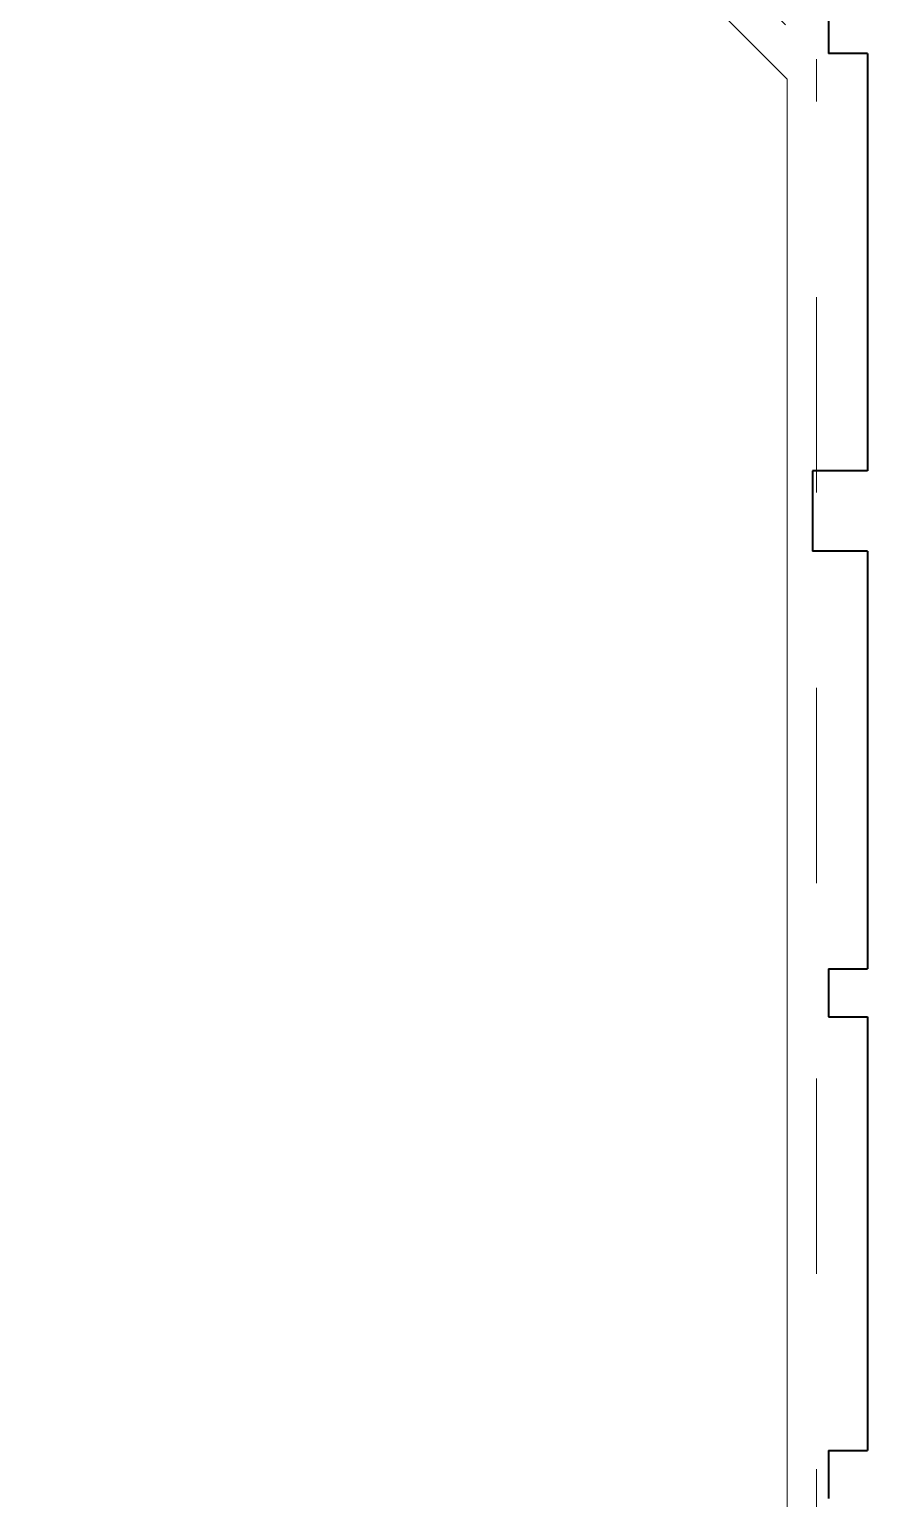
# Model space of a CAD drawing. Header units: metres. Extents: x 1807 to 3745, y 842 to 1968.
# Drawn here: x 3345.5 to 3366.68, y 1271.4 to 1308 of the extents above; entities that cross this region are included whole.
import ezdxf

# ---------------------------------------------------------------- set-up
doc = ezdxf.new("R2010")
doc.units = ezdxf.units.M
doc.header["$MEASUREMENT"] = 0
doc.linetypes.add('DGN2', pattern=[9.732586, 4.866293, -4.866293])
doc.layers.add('Level 1', color=7, linetype='Continuous', lineweight=0)

msp = doc.modelspace()

# ---------------------------------------------------------------- linework, layer by layer
at = {"layer": 'Level 1', "color": 7, "linetype": 'DGN2', "lineweight": 0}
msp.add_line((3371.21, 1301.234), (3257.21, 1415.234), dxfattribs=at)
at = {"layer": 'Level 1', "color": 7, "linetype": 'Continuous', "lineweight": 13}
for p, q in [((3364.375, 1306.761), (3284.736, 1386.4)), ((3364.375, 1186.375), (3364.375, 1306.761))]:
    msp.add_line(p, q, dxfattribs=at)
at = {"layer": 'Level 1', "color": 7, "linetype": 'Continuous', "lineweight": 40}
for p, q in [((3365.4, 1308.565), (3365.4, 1307.4)), ((3366.375, 1307.4), (3365.4, 1307.4)), ((3366.375, 1307.4), (3366.375, 1297)), ((3366.375, 1297), (3365, 1297)), ((3365, 1297), (3365, 1295)), ((3366.375, 1295), (3365, 1295)), ((3366.375, 1295), (3366.375, 1284.6)), ((3365.4, 1284.6), (3366.375, 1284.6)), ((3365.4, 1284.6), (3365.4, 1283.4)), ((3365.4, 1283.4), (3366.375, 1283.4)), ((3366.375, 1283.4), (3366.375, 1272.6)), ((3365.4, 1272.6), (3366.375, 1272.6)), ((3365.4, 1272.6), (3365.4, 1271.4))]:
    msp.add_line(p, q, dxfattribs=at)
at = {"layer": 'Level 1', "color": 7, "linetype": 'DGN2', "lineweight": 13}
msp.add_line((3365.1, 1082.35), (3365.1, 1307.259), dxfattribs=at)

doc.saveas('drawing.dxf')
